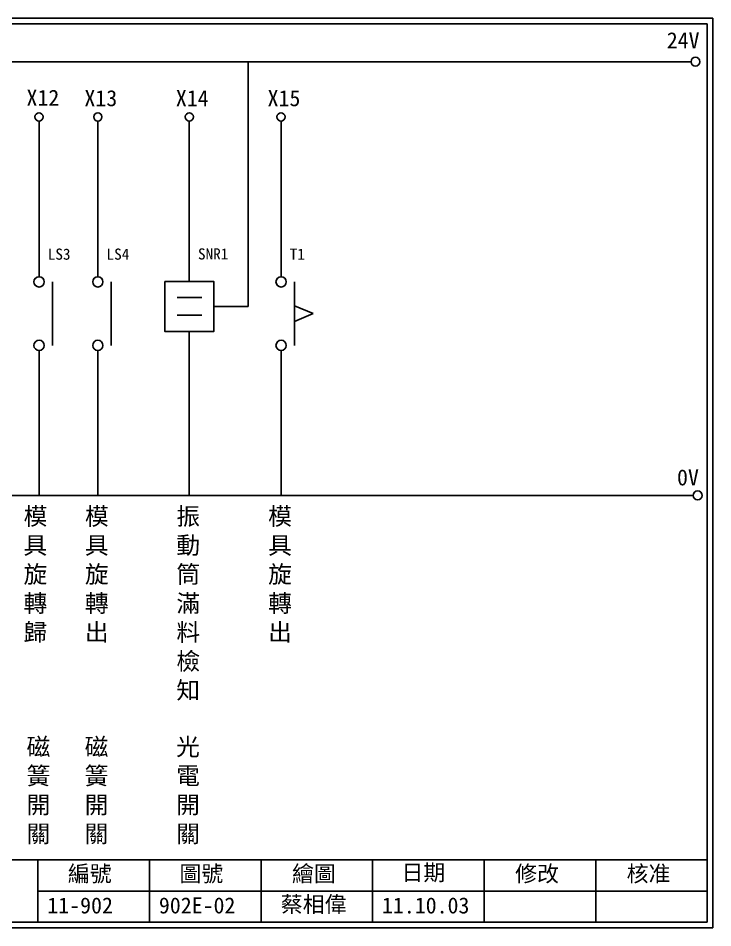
# Model space of a CAD drawing. Extents: x 325 to 612, y 3 to 207.
# Drawn here: x 456.6 to 612.3, y 3 to 207 of the extents above; entities that cross this region are included whole.
import ezdxf

# ---------------------------------------------------------------- set-up
doc = ezdxf.new("R2010")
doc.units = 0
doc.layers.get('0').update_dxf_attribs({"linetype": 'CONTINUOUS'})
doc.layers.add('圖框層', color=7, linetype='CONTINUOUS')
doc.layers.add('標尺寸層', color=3, linetype='CONTINUOUS')
doc.styles.add('CNS', font='romanc.shx', dxfattribs={"bigfont": 'chineset.shx'})
doc.styles.add('STSL', font='KAIU.TTF')

msp = doc.modelspace()

# ---------------------------------------------------------------- linework, layer by layer
for p, q in [((508.22, 142.31), (508.22, 197.22)), ((495, 147.89), (495, 183.91)), ((500.51, 142.31), (508.22, 142.31)), ((495, 136.73), (495, 99.96))]:
    msp.add_line(p, q)
msp.add_lwpolyline([(489.48, 147.89), (500.51, 147.89), (500.51, 136.73), (489.48, 136.73)], close=True)
for centre in [(608.44, 197.22), (608.92, 99.96)]:
    msp.add_circle(centre, 1)
at = {"layer": '圖框層', "color": 7}
for p, q in [((612.32, 206.97), (325.32, 206.97)), ((612.32, 3), (612.32, 206.97)), ((611.07, 205.72), (326.57, 205.72)), ((611.07, 4.25), (611.07, 205.72)), ((326.57, 18.25), (611.07, 18.25)), ((461.07, 4.25), (461.07, 18.25)), ((486.07, 4.25), (486.07, 18.25)), ((511.07, 4.25), (511.07, 18.25)), ((536.07, 4.25), (536.07, 18.25)), ((561.07, 4.25), (561.07, 18.25)), ((586.07, 4.25), (586.07, 18.25)), ((461.07, 11.25), (611.07, 11.25)), ((326.57, 4.25), (611.07, 4.25)), ((325.32, 3), (612.32, 3))]:
    msp.add_line(p, q, dxfattribs=at)
at = {"layer": '標尺寸層', "color": 7}
for p, q in [((329.84, 197.22), (607.44, 197.22)), ((461.32, 183.91), (461.32, 148.99)), ((474.5, 183.91), (474.5, 148.99)), ((515.56, 183.91), (515.56, 148.99)), ((464.33, 147.84), (464.33, 133.61)), ((477.5, 147.84), (477.5, 133.61)), ((518.56, 147.84), (518.56, 133.61)), ((492.24, 144.34), (497.8, 144.34)), ((492.24, 140.37), (497.8, 140.37)), ((461.32, 132.46), (461.32, 99.96)), ((474.5, 132.46), (474.5, 99.96)), ((515.56, 132.46), (515.56, 99.96)), ((330.05, 99.96), (607.92, 99.96))]:
    msp.add_line(p, q, dxfattribs=at)
at = {"layer": '標尺寸層'}
for q in [(518.56, 142.48), (518.56, 138.97)]:
    msp.add_line((522.77, 140.73), q, dxfattribs=at)
at = {"layer": '標尺寸層', "color": 7}
for centre, radius in [((461.32, 184.83), 0.92), ((474.5, 184.83), 0.92), ((495, 184.83), 0.92), ((515.56, 184.83), 0.92), ((461.32, 147.84), 1.15), ((474.5, 147.84), 1.15), ((515.56, 147.84), 1.15), ((461.32, 133.61), 1.15), ((474.5, 133.61), 1.15), ((515.56, 133.61), 1.15)]:
    msp.add_circle(centre, radius, dxfattribs=at)

# ---------------------------------------------------------------- texts
at = {"layer": '圖框層', "color": 4, "style": 'STSL'}
for s, height, p in [('24V', 3.6, (602, 200.22)), ('X12', 3.6, (458.51, 187.33)), ('X13', 3.6, (471.49, 187.24)), ('X14', 3.6, (491.98, 187.24)), ('X15', 3.6, (512.54, 187.24)), ('LS3', 2.5, (463.27, 152.81)), ('LS4', 2.5, (476.45, 152.81)), ('SNR1', 2.5, (496.94, 152.86)), ('T1', 2.5, (517.5, 152.81)), ('0V', 3.6, (604.3, 102.2)), ('編號', 3.6, (467.78, 13.34)), ('圖號', 3.6, (492.78, 13.34)), ('繪圖', 3.6, (518.01, 13.34)), ('日期', 3.6, (542.54, 13.59)), ('修改', 3.6, (568.01, 13.34)), ('核准', 3.6, (593.01, 13.34)), ('蔡相偉', 3.6, (515.5, 6.47)), ('11-902', 3.6, (463.18, 6.22)), ('902E-02', 3.6, (488.18, 6.22)), ('11.10.03', 3.6, (538.18, 6.22))]:
    msp.add_text(s, height=height, dxfattribs=at).set_placement(p)
at = {"layer": '標尺寸層', "color": 7, "char_height": 3.9, "width": 4.9608, "attachment_point": 1, "style": 'CNS'}
for s, insert in [('{\\fDFKai-SB|b0|i0|c136|p65;模具旋轉歸}', (457.84, 97.23)), ('{\\fDFKai-SB|b0|i0|c136|p65;模具旋轉出}', (471.6, 97.23)), ('{\\fDFKai-SB|b0|i0|c136|p65;振動筒滿料檢知}', (492.1, 97.23)), ('{\\fDFKai-SB|b0|i0|c136|p65;模具旋轉出}', (512.66, 97.23)), ('{\\fDFKai-SB|b0|i0|c136|p65;磁簧開關}', (458.53, 45.55)), ('{\\fDFKai-SB|b0|i0|c136|p65;磁簧開關}', (471.54, 45.55)), ('{\\fDFKai-SB|b0|i0|c136|p65;光電開關}', (492.04, 45.55))]:
    msp.add_mtext(s, dxfattribs=dict(at, insert=insert))

doc.saveas('drawing.dxf')
